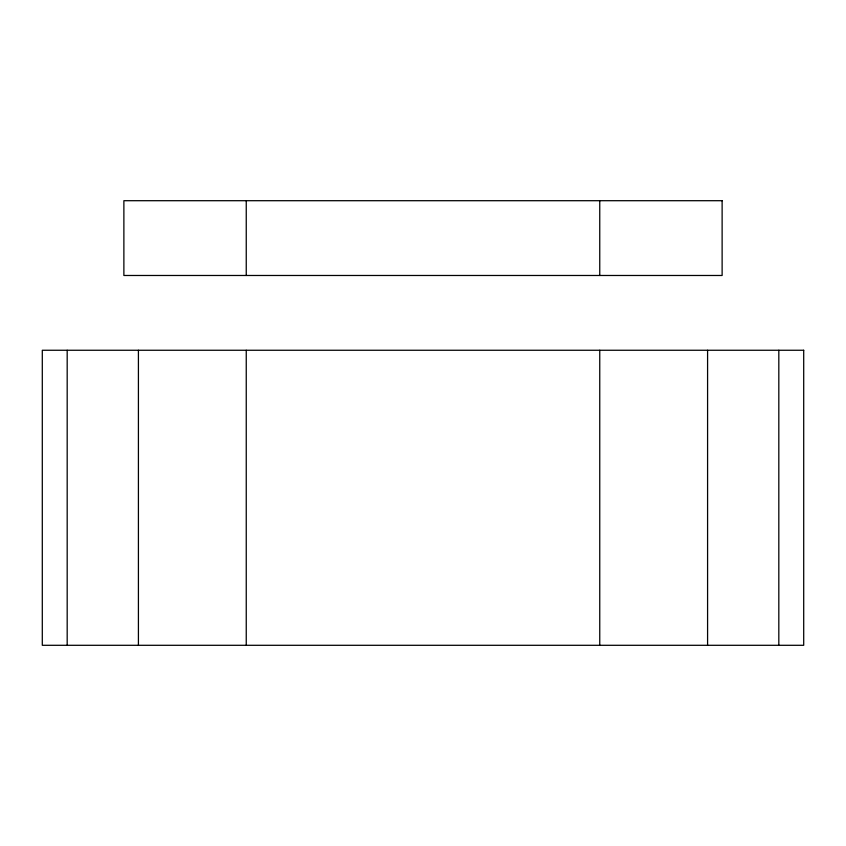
<?xml version="1.0" encoding="UTF-8"?>
<svg xmlns="http://www.w3.org/2000/svg" width="846" height="846" viewBox="0 0 846 846"><rect width="100%" height="100%" fill="white"/><g stroke="black" fill="none" stroke-linecap="round" stroke-linejoin="round"><path stroke-width="1.27" d="M778.817 350.255L778.817 645.297M707.584 350.255L707.584 645.297M599.751 200.703L599.751 275.479M599.751 350.255L599.751 645.297M246.249 200.703L246.249 275.479M246.249 350.255L246.249 645.297M138.416 350.255L138.416 645.297M67.183 350.255L67.183 645.297M722.124 200.703L123.876 200.703L123.876 275.479L722.124 275.479L722.124 200.703M803.7 350.255L42.3 350.255L42.3 645.297L803.7 645.297L803.7 350.255"/></g></svg>
